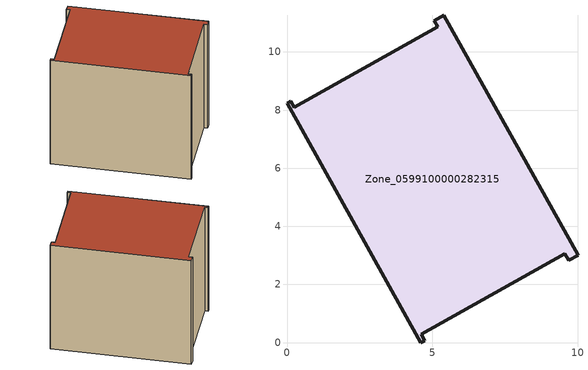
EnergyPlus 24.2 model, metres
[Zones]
Zone_0599100000282315
 floor ground (C_G): 5.4,11.26 10.01,3.01 9.69,2.84 9.56,3.05 4.62,0.28 4.74,0.07 4.61,0 0,8.24 0.13,8.31 0.25,8.1 5.19,10.86 5.06,11.07 z0
 wall outside (C_F): 4.61,0 4.74,0.07 4.62,0.28 9.56,3.05 9.69,2.84 10.01,3.01 5.4,11.26 5.06,11.07 5.19,10.86 0.25,8.1 0.13,8.31 0,8.24 4.61,0 z0:8.39
 roof outside (C_R): 5.06,11.07 5.19,10.86 0.25,8.1 0.13,8.31 0,8.24 4.61,0 4.74,0.07 4.62,0.28 9.56,3.05 9.69,2.84 10.01,3.01 5.4,11.26 z8.39
[BUILDING]
Pand.0599100000282315: North Axis=0; Terrain=City; Loads Convergence Tolerance Value=0.04; Temperature Convergence Tolerance Value=0.4; Solar Distribution=FullExterior; Maximum Number of Warmup Days=25; Minimum Number of Warmup Days=1
[Site:Location]
Rotterdam.The.Hague.AP_ZH_NLD Design_Conditions: Latitude=51.96; Longitude=4.45; Time Zone=1; Elevation=-4.5
[SITE:GROUNDTEMPERATURE:BUILDINGSURFACE]
18, 18, 18, 18, 18, 18, 18, 18, 18, 18, 18, 18
[MATERIAL] Thermal Absorptance=0.9; Solar Absorptance=0.7; Visible Absorptance=0.7
Name | Roughness | Thickness | Conductivity | Density | Specific Heat
G.TI.1965-1974 | MediumSmooth | 0.15 | 0.882353 | 540 | 1210
F.TI.1965-1974 | Rough | 0.3 | 0.697674 | 1920 | 840
R.TI.1965-1974 | MediumRough | 0.2 | 0.232558 | 1500 | 1000
[CONSTRUCTION]
C_G: G.TI.1965-1974
C_F: F.TI.1965-1974
C_R: R.TI.1965-1974
[ZONE]
Zone_0599100000282315: Type=1; Multiplier=1; Ceiling Height=Autocalculate; Volume=Autocalculate; Floor Area=autocalculate; Part of Total Floor Area=Yes
[ZONEINFILTRATION:DESIGNFLOWRATE]
Infil_Zone_0599100000282315: Zone or ZoneList or Space or SpaceList=Zone_0599100000282315; Schedule=AlwaysOn; Design Flow Rate Calculation Method=Flow/Area; Flow Rate per Floor Area=0.003; Constant Term Coefficient=1; Temperature Term Coefficient=0; Velocity Term Coefficient=0; Velocity Squared Term Coefficient=0
[HVACTEMPLATE:ZONE:IDEALLOADSAIRSYSTEM]
Zone_0599100000282315: Maximum Heating Supply Air Temperature=50; Minimum Cooling Supply Air Temperature=13; Maximum Heating Supply Air Humidity Ratio=0.0156; Minimum Cooling Supply Air Humidity Ratio=0.0077; Heating Limit=NoLimit; Cooling Limit=NoLimit; Dehumidification Control Type=ConstantSensibleHeatRatio; Cooling Sensible Heat Ratio=0.7; Dehumidification Setpoint=60; Humidification Control Type=None; Humidification Setpoint=30; Outdoor Air Method=None; Outdoor Air Flow Rate per Person=0.00944; Outdoor Air Flow Rate per Zone Floor Area=0; Outdoor Air Flow Rate per Zone=0; Demand Controlled Ventilation Type=None; Outdoor Air Economizer Type=NoEconomizer; Heat Recovery Type=None; Sensible Heat Recovery Effectiveness=0.7; Latent Heat Recovery Effectiveness=0.65
[ZONECONTROL:THERMOSTAT]
ThermostatControl_Zone_0599100000282315: Zone or ZoneList=Zone_0599100000282315; Control Type Schedule=DualSetpointControlType; Control 1=Thermostat_Zone_0599100000282315; Temperature Difference Between Cutout And Setpoint=0
[THERMOSTATSETPOINT:DUALSETPOINT]
Thermostat_Zone_0599100000282315: Heating Setpoint Temperature Schedule=HeatingSetpoint_Zone_0599100000282315; Cooling Setpoint Temperature Schedule=CoolingSetpoint_Zone_0599100000282315
[SCHEDULE:COMPACT]
HeatingSetpoint_Zone_0599100000282315: Through: 12/31, For: AllDays, Until: 24:00, 21
CoolingSetpoint_Zone_0599100000282315: Through: 12/31, For: AllDays, Until: 24:00, 24
DualSetpointControlType: Through: 12/31, For: AllDays, Until: 24:00, 4
AlwaysOn: Through: 12/31, For: AllDays, Until: 24:00, 1
